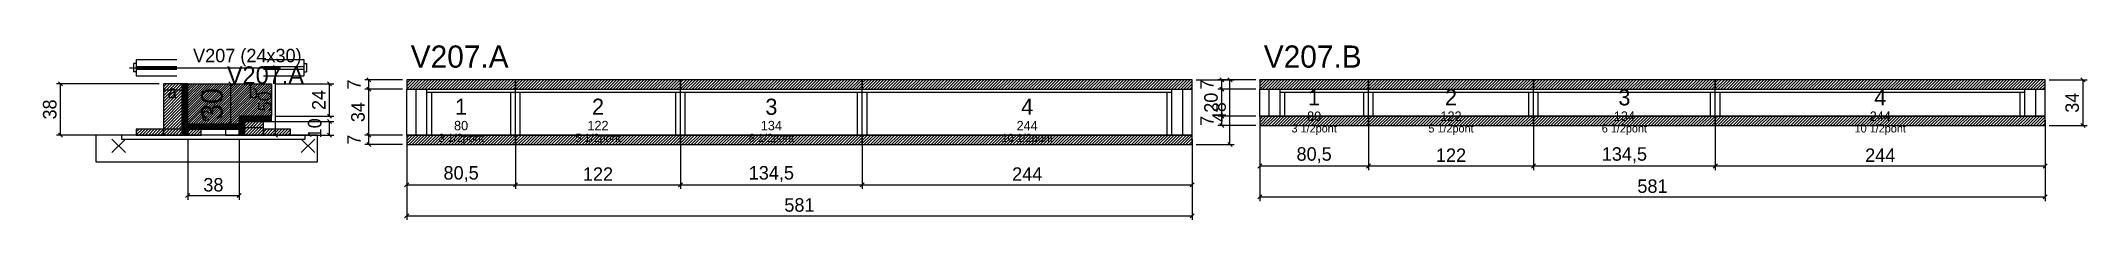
# Model space of a CAD drawing. Extents: x -69 to 1445, y -97 to 33.
import ezdxf
from ezdxf.enums import TextEntityAlignment as Align

# ---------------------------------------------------------------- set-up
doc = ezdxf.new("R2010")
doc.units = 0
for name, color, linetype in [('5', 5, 'Continuous'), ('barrote', 126, 'Continuous'), ('CONCRETO', 251, 'Continuous'), ('COTA', 241, 'Continuous'), ('Cota Seção (2x)', 241, 'Continuous'), ('detalhes', 7, 'Continuous'), ('Hachura', 251, 'Continuous'), ('Madeira', 126, 'Continuous'), ('NOMENCLATURA', 7, 'Continuous'), ('Painéis', 200, 'Continuous'), ('presilha', 224, 'Continuous'), ('SARR_2.2x7', 40, 'Continuous'), ('SARR_3.5x7', 81, 'Continuous'), ('SCO-___-LAJ', 224, 'Continuous'), ('TENSOR', 224, 'Continuous'), ('texto', 7, 'Continuous'), ('Texto Seção', 7, 'Continuous')]:
    doc.layers.add(name, color=color, linetype=linetype)
doc.dimstyles.new('PAINEL', dxfattribs={"dimtxt": 10, "dimasz": 3, "dimexe": 3, "dimexo": 3, "dimgap": 3, "dimtad": 1, "dimblk": 'OBLIQUE', "dimblk1": 'OBLIQUE', "dimcen": 2.5, "dimclrd": 4, "dimclre": 4, "dimclrt": 240, "dimazin": 3, "dimtfac": 1, "dimtmove": 0, "dimatfit": 3})
doc.dimstyles.new('SECAO2X', dxfattribs={"dimtxt": 16, "dimasz": 3, "dimexe": 3, "dimexo": 3, "dimgap": 3, "dimtad": 1, "dimblk": 'OBLIQUE', "dimblk1": 'OBLIQUE', "dimcen": 2.5, "dimclrd": 4, "dimclre": 4, "dimclrt": 240, "dimazin": 3, "dimtfac": 1, "dimtmove": 0, "dimatfit": 3})

# ---------------------------------------------------------------- blocks, each defined once
blk = doc.blocks.new('_OBLIQUE')
at = {"color": 0, "linetype": 'BYBLOCK'}
blk.add_line((-0.5, -0.5), (0.5, 0.5), dxfattribs=at)

msp = doc.modelspace()

# ---------------------------------------------------------------- hatches: boundary and pattern name
at = {"layer": 'COTA'}
h = msp.add_hatch(dxfattribs=at)
h.set_pattern_fill('ANSI31', scale=0.4)
h.paths.add_polyline_path([(40, -26), (40, 4), (102, 4), (102, -20), (78, -20), (78, -26)])
h = msp.add_hatch(dxfattribs=at)
h.set_pattern_fill('ANSI31', scale=0.5)
h.paths.add_polyline_path([(202, 0), (282.5, 0), (282.5, 7), (202, 7)])
h = msp.add_hatch(dxfattribs=at)
h.set_pattern_fill('ANSI31', scale=0.5)
h.paths.add_polyline_path([(282.5, 0), (404.5, 0), (404.5, 7), (282.5, 7)])
h = msp.add_hatch(dxfattribs=at)
h.set_pattern_fill('ANSI31', scale=0.5)
h.paths.add_polyline_path([(404.5, 0), (539, 0), (539, 7), (404.5, 7)])
h = msp.add_hatch(dxfattribs=at)
h.set_pattern_fill('ANSI31', scale=0.5)
h.paths.add_polyline_path([(539, 0), (783, 0), (783, 7), (539, 7)])
h = msp.add_hatch(dxfattribs=at)
h.set_pattern_fill('ANSI31', scale=0.5)
h.paths.add_polyline_path([(833, 0), (913.5, 0), (913.5, 7), (833, 7)])
h = msp.add_hatch(dxfattribs=at)
h.set_pattern_fill('ANSI31', scale=0.5)
h.paths.add_polyline_path([(913.5, 0), (1035.5, 0), (1035.5, 7), (913.5, 7)])
h = msp.add_hatch(dxfattribs=at)
h.set_pattern_fill('ANSI31', scale=0.5)
h.paths.add_polyline_path([(1035.5, 0), (1170, 0), (1170, 7), (1035.5, 7)])
h = msp.add_hatch(dxfattribs=at)
h.set_pattern_fill('ANSI31', scale=0.5)
h.paths.add_polyline_path([(1170, 0), (1414, 0), (1414, 7), (1170, 7)])
h = msp.add_hatch(dxfattribs=at)
h.set_pattern_fill('ANSI31', scale=0.5)
h.paths.add_polyline_path([(833, -27), (913.5, -27), (913.5, -20), (833, -20)])
h = msp.add_hatch(dxfattribs=at)
h.set_pattern_fill('ANSI31', scale=0.5)
h.paths.add_polyline_path([(913.5, -27), (1035.5, -27), (1035.5, -20), (913.5, -20)])
h = msp.add_hatch(dxfattribs=at)
h.set_pattern_fill('ANSI31', scale=0.5)
h.paths.add_polyline_path([(1035.5, -27), (1170, -27), (1170, -20), (1035.5, -20)])
h = msp.add_hatch(dxfattribs=at)
h.set_pattern_fill('ANSI31', scale=0.5)
h.paths.add_polyline_path([(1170, -27), (1414, -27), (1414, -20), (1170, -20)])
h = msp.add_hatch(dxfattribs=at)
h.set_pattern_fill('ANSI31', scale=0.5)
h.paths.add_polyline_path([(202, -41), (282.5, -41), (282.5, -34), (202, -34)])
h = msp.add_hatch(dxfattribs=at)
h.set_pattern_fill('ANSI31', scale=0.5)
h.paths.add_polyline_path([(282.5, -41), (404.5, -41), (404.5, -34), (282.5, -34)])
h = msp.add_hatch(dxfattribs=at)
h.set_pattern_fill('ANSI31', scale=0.5)
h.paths.add_polyline_path([(404.5, -41), (539, -41), (539, -34), (404.5, -34)])
h = msp.add_hatch(dxfattribs=at)
h.set_pattern_fill('ANSI31', scale=0.5)
h.paths.add_polyline_path([(539, -41), (783, -41), (783, -34), (539, -34)])
at = {"layer": 'Hachura'}
h = msp.add_hatch(dxfattribs=at)
h.set_pattern_fill('ANSI31', scale=0.5)
h.paths.add_polyline_path([(22, -34), (36, -34), (36, 4), (22, 4)])
h = msp.add_hatch(dxfattribs=at)
h.set_pattern_fill('ANSI31', scale=0.5)
h.paths.add_polyline_path([(22, -0.4), (36, -0.4), (36, 4), (22, 4)])
h = msp.add_hatch(dxfattribs=at)
h.set_pattern_fill('SOLID')
h.paths.add_polyline_path([(36, -34), (40, -34), (40, 4), (36, 4)])
h = msp.add_hatch(dxfattribs=at)
h.set_pattern_fill('ANSI31', scale=0.5)
h.paths.add_polyline_path([(2, -34), (22, -34), (22, -29.6), (2, -29.6)])
h = msp.add_hatch(dxfattribs=at)
h.set_pattern_fill('SOLID')
h.paths.add_polyline_path([(40, -29.6), (78, -29.6), (78, -26), (40, -26)])
h = msp.add_hatch(dxfattribs=at)
h.set_pattern_fill('ANSI31', scale=0.5)
h.paths.add_polyline_path([(40, -34), (50, -34), (50, -29.6), (40, -29.6)])
h = msp.add_hatch(dxfattribs=at)
h.set_pattern_fill('SOLID')
h.paths.add_polyline_path([(78, -24), (102, -24), (102, -20), (78, -20)])
h = msp.add_hatch(dxfattribs=at)
h.set_pattern_fill('SOLID')
h.paths.add_polyline_path([(78, -34), (82, -34), (82, -24), (78, -24)])
h = msp.add_hatch(dxfattribs=at)
h.set_pattern_fill('ANSI31', scale=0.5)
h.paths.add_polyline_path([(82, -34), (96, -34), (96, -24), (82, -24)])
h = msp.add_hatch(dxfattribs=at)
h.set_pattern_fill('ANSI31', scale=0.5)
h.paths.add_polyline_path([(82, -28.4), (96, -28.4), (96, -24), (82, -24)])
h = msp.add_hatch(dxfattribs=at)
h.set_pattern_fill('ANSI31', scale=0.5)
h.paths.add_polyline_path([(96, -34), (116, -34), (116, -29.6), (96, -29.6)])

# ---------------------------------------------------------------- linework, layer by layer
for p, q in [((0, 19), (0, 13)), ((2, 19), (0, 19)), ((2, 22), (32, 22)), ((2, 22), (2, 10)), ((2, 17), (32, 17)), ((96, 22), (126, 22)), ((96, 17), (126, 17)), ((126, 22), (126, 10)), ((126, 19), (128, 19)), ((128, 19), (128, 13)), ((2, 13), (0, 13)), ((2, 15), (32, 15)), ((2, 10), (32, 10)), ((96, 15), (126, 15)), ((96, 10), (126, 10)), ((126, 13), (128, 13))]:
    msp.add_line(p, q)
at = {"layer": 'barrote'}
msp.add_lwpolyline([(-28, -54), (136, -54), (136, -34), (-28, -34)], close=True, dxfattribs=at)
at = {"layer": 'CONCRETO'}
msp.add_lwpolyline([(40, -26), (40, 4), (102, 4), (102, -20), (78, -20), (78, -26)], close=True, dxfattribs=at)
at = {"layer": 'Madeira'}
for points in [[(22, -34), (36, -34), (36, 4), (22, 4)], [(22, -0.4), (36, -0.4), (36, 4), (22, 4)], [(2, -34), (22, -34), (22, -29.6), (2, -29.6)], [(22, -34), (36, -34), (36, -29.6), (22, -29.6)], [(40, -34), (50, -34), (50, -29.6), (40, -29.6)], [(68, -34), (78, -34), (78, -29.6), (68, -29.6)], [(82, -34), (96, -34), (96, -24), (82, -24)], [(82, -28.4), (96, -28.4), (96, -24), (82, -24)], [(96, -34), (116, -34), (116, -29.6), (96, -29.6)]]:
    msp.add_lwpolyline(points, close=True, dxfattribs=at)
at = {"layer": 'Painéis'}
for p, q in [((202, 0), (282.5, 0)), ((202, -34), (202, 0)), ((282.5, -34), (282.5, 0)), ((282.5, -34), (282.5, 0)), ((282.5, 0), (404.5, 0)), ((282.5, -34), (282.5, 0)), ((404.5, -34), (404.5, 0)), ((404.5, -34), (404.5, 0)), ((404.5, 0), (539, 0)), ((404.5, -34), (404.5, 0)), ((539, -34), (539, 0)), ((539, -34), (539, 0)), ((539, 0), (783, 0)), ((539, -34), (539, 0)), ((783, -34), (783, 0)), ((833, 0), (913.5, 0)), ((833, -20), (833, 0)), ((913.5, -20), (913.5, 0)), ((913.5, -20), (913.5, 0)), ((913.5, 0), (1035.5, 0)), ((913.5, -20), (913.5, 0)), ((1035.5, -20), (1035.5, 0)), ((1035.5, -20), (1035.5, 0)), ((1035.5, 0), (1170, 0)), ((1035.5, -20), (1035.5, 0)), ((1170, -20), (1170, 0)), ((1170, -20), (1170, 0)), ((1170, 0), (1414, 0)), ((1170, -20), (1170, 0)), ((1414, -20), (1414, 0)), ((833, -20), (913.5, -20)), ((913.5, -20), (1035.5, -20)), ((1035.5, -20), (1170, -20)), ((1170, -20), (1414, -20)), ((202, -34), (282.5, -34)), ((282.5, -34), (404.5, -34)), ((404.5, -34), (539, -34)), ((539, -34), (783, -34))]:
    msp.add_line(p, q, dxfattribs=at)
for points in [[(36, -34), (40, -34), (40, 4), (36, 4)], [(40, -29.6), (78, -29.6), (78, -26), (40, -26)], [(78, -24), (102, -24), (102, -20), (78, -20)], [(78, -34), (82, -34), (82, -24), (78, -24)]]:
    msp.add_lwpolyline(points, close=True, dxfattribs=at)
at = {"layer": 'presilha'}
for p, q in [((-16, -47), (-6, -37)), ((-16, -37), (-6, -47)), ((124, -47), (134, -37)), ((124, -37), (134, -47))]:
    msp.add_line(p, q, dxfattribs=at)
at = {"layer": 'SARR_2.2x7'}
for p, q in [((209, -34), (209, 0)), ((776, -34), (776, 0)), ((840, -20), (840, 0)), ((1407, -20), (1407, 0)), ((217, -2.2), (282.5, -2.2)), ((282.5, -2.2), (404.5, -2.2)), ((404.5, -2.2), (539, -2.2)), ((539, -2.2), (768, -2.2)), ((848, -2.2), (913.5, -2.2)), ((913.5, -2.2), (1035.5, -2.2)), ((1035.5, -2.2), (1170, -2.2)), ((1170, -2.2), (1399, -2.2))]:
    msp.add_line(p, q, dxfattribs=at)
at = {"layer": 'SARR_3.5x7'}
for p, q in [((217, -34), (217, 0)), ((282.5, -34), (282.5, 0)), ((282.5, -34), (282.5, 0)), ((404.5, -34), (404.5, 0)), ((404.5, -34), (404.5, 0)), ((539, -34), (539, 0)), ((539, -34), (539, 0)), ((768, -34), (768, 0)), ((848, -20), (848, 0)), ((913.5, -20), (913.5, 0)), ((913.5, -20), (913.5, 0)), ((1035.5, -20), (1035.5, 0)), ((1035.5, -20), (1035.5, 0)), ((1170, -20), (1170, 0)), ((1170, -20), (1170, 0)), ((1399, -20), (1399, 0)), ((220.5, -34), (220.5, -2.2)), ((279, -34), (279, -2.2)), ((286, -34), (286, -2.2)), ((401, -34), (401, -2.2)), ((408, -34), (408, -2.2)), ((535.5, -34), (535.5, -2.2)), ((542.5, -34), (542.5, -2.2)), ((764.5, -34), (764.5, -2.2)), ((851.5, -20), (851.5, -2.2)), ((910, -20), (910, -2.2)), ((917, -20), (917, -2.2)), ((1032, -20), (1032, -2.2)), ((1039, -20), (1039, -2.2)), ((1166.5, -20), (1166.5, -2.2)), ((1173.5, -20), (1173.5, -2.2)), ((1395.5, -20), (1395.5, -2.2)), ((848, -20), (851.5, -20)), ((910, -20), (913.5, -20)), ((913.5, -20), (917, -20)), ((1032, -20), (1035.5, -20)), ((1035.5, -20), (1039, -20)), ((1166.5, -20), (1170, -20)), ((1170, -20), (1173.5, -20)), ((1395.5, -20), (1399, -20)), ((217, -34), (220.5, -34)), ((279, -34), (282.5, -34)), ((282.5, -34), (286, -34)), ((401, -34), (404.5, -34)), ((404.5, -34), (408, -34)), ((535.5, -34), (539, -34)), ((539, -34), (542.5, -34)), ((764.5, -34), (768, -34))]:
    msp.add_line(p, q, dxfattribs=at)
at = {"layer": 'SCO-___-LAJ'}
for points in [[(202, 0), (282.5, 0), (282.5, 7), (202, 7)], [(282.5, 0), (404.5, 0), (404.5, 7), (282.5, 7)], [(404.5, 0), (539, 0), (539, 7), (404.5, 7)], [(539, 0), (783, 0), (783, 7), (539, 7)], [(833, 0), (913.5, 0), (913.5, 7), (833, 7)], [(913.5, 0), (1035.5, 0), (1035.5, 7), (913.5, 7)], [(1035.5, 0), (1170, 0), (1170, 7), (1035.5, 7)], [(1170, 0), (1414, 0), (1414, 7), (1170, 7)], [(833, -27), (913.5, -27), (913.5, -20), (833, -20)], [(913.5, -27), (1035.5, -27), (1035.5, -20), (913.5, -20)], [(1035.5, -27), (1170, -27), (1170, -20), (1035.5, -20)], [(1170, -27), (1414, -27), (1414, -20), (1170, -20)], [(-9, -37.2), (127, -37.2), (127, -34), (-9, -34)], [(202, -41), (282.5, -41), (282.5, -34), (202, -34)], [(282.5, -41), (404.5, -41), (404.5, -34), (282.5, -34)], [(404.5, -41), (539, -41), (539, -34), (404.5, -34)], [(539, -41), (783, -41), (783, -34), (539, -34)]]:
    msp.add_lwpolyline(points, close=True, dxfattribs=at)
at = {"layer": 'TENSOR'}
msp.add_line((-3, 16), (100, 16), dxfattribs=at)

# ---------------------------------------------------------------- texts
at = {"layer": '5'}
for s, height, p in [('1', 12, (873.25, -6)), ('2', 12, (974.5, -6)), ('3', 12, (1102.75, -6)), ('4', 12, (1292, -6)), ('1', 12, (242.25, -13)), ('2', 12, (343.5, -13)), ('3', 12, (471.75, -13)), ('4', 12, (661, -13)), ('80', 7, (242.25, -27)), ('122', 7, (343.5, -27)), ('134', 7, (471.75, -27)), ('244', 7, (661, -27)), ('80', 7, (873.25, -20)), ('122', 7, (974.5, -20)), ('134', 7, (1102.75, -20)), ('244', 7, (1292, -20))]:
    msp.add_text(s, height=height, dxfattribs=at).set_placement(p, align=Align.MIDDLE_CENTER)
at = {"layer": 'detalhes'}
for s, p in [('a', (25, -6.7)), ('b', (85, -6.7)), ('c', (50, -23.5))]:
    msp.add_text(s, height=9.6, dxfattribs=at).set_placement(p)
at = {"layer": 'NOMENCLATURA'}
for s, p in [('V207.A', (205, 16)), ('V207.B', (836, 16))]:
    msp.add_text(s, height=16.5, dxfattribs=at).set_placement(p)
at = {"layer": 'texto', "char_height": 6, "attachment_point": 5}
for s, insert in [('3 1/2pont', (873.25, -30)), ('5 1/2pont', (974.5, -30)), ('6 1/2pont', (1102.75, -30)), ('10 1/2pont', (1292, -30)), ('3 1/2pont', (242.25, -37)), ('5 1/2pont', (343.5, -37)), ('6 1/2pont', (471.75, -37)), ('10 1/2pont', (661, -37))]:
    msp.add_mtext(s, dxfattribs=dict(at, insert=insert))
at = {"layer": 'Texto Seção'}
for s, height, p in [('V207 (24x30)', 10, (44, 20)), ('V207.A', 13, (69, 4))]:
    msp.add_text(s, height=height, dxfattribs=at).set_placement(p)

# ---------------------------------------------------------------- dimensions: what is measured, and where the dimension line sits
at = {"layer": 'COTA'}
for base, p1, p2 in [((105, -34), (96, -34), (96, 16)), ((-54, -34), (2, -34), (22, 4)), ((145, -20), (102, -20), (102, 4)), ((174, 0), (202, 0), (202, 7)), ((174, -34), (202, -34), (202, 0)), ((811, -41), (783, -41), (783, 7)), ((805, 0), (833, 0), (833, 7)), ((805, -20), (833, -20), (833, 0)), ((1442, -27), (1414, -27), (1414, 7)), ((145, -34), (96, -34), (96, -24)), ((805, -27), (833, -27), (833, -20)), ((174, -41), (202, -41), (202, -34))]:
    msp.add_linear_dim(base=base, p1=p1, p2=p2, angle=90, dimstyle='PAINEL', dxfattribs=at).render()
for base, p1, p2 in [((833, -57), (833, -20), (913.5, -20)), ((833, -80), (833, -20), (1414, -20)), ((913.5, -57), (913.5, -20), (1035.5, -20)), ((1035.5, -57), (1035.5, -20), (1170, -20)), ((1170, -57), (1170, -20), (1414, -20)), ((40, -79), (40, -34), (78, -34)), ((202, -71), (202, -34), (282.5, -34)), ((202, -94), (202, -34), (783, -34)), ((282.5, -71), (282.5, -34), (404.5, -34)), ((404.5, -71), (404.5, -34), (539, -34)), ((539, -71), (539, -34), (783, -34))]:
    msp.add_linear_dim(base=base, p1=p1, p2=p2, dimstyle='PAINEL', dxfattribs=at).render()
at = {"layer": 'Cota Seção (2x)'}
msp.add_linear_dim(base=(72, -26), p1=(40, -26), p2=(40, 4), angle=90, dimstyle='SECAO2X', dxfattribs=at).render()

doc.saveas('drawing.dxf')
